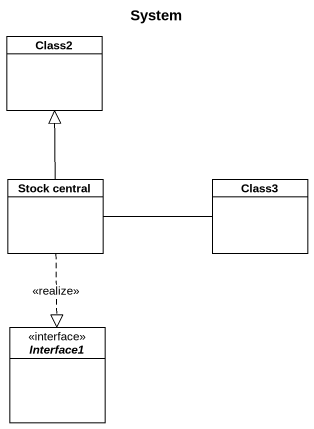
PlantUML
@startuml
title System
hide circle
hide empty members
class Class2
class "Stock central" as Stock_central
class Class3
interface Interface1 <<interface>>
Stock_central -up-|> Class2
Stock_central -right- Class3
Stock_central ..|> Interface1 : <<realize>>
@enduml
